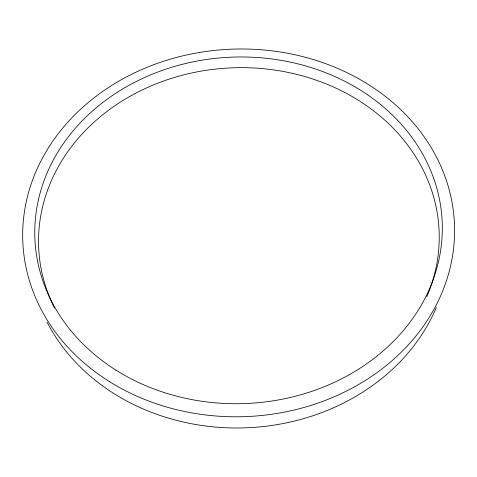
<?xml version="1.0" encoding="UTF-8"?>
<svg xmlns="http://www.w3.org/2000/svg" width="477" height="477" viewBox="0 0 477 477"><rect width="100%" height="100%" fill="white"/><g stroke="black" fill="none" stroke-linecap="round" stroke-linejoin="round"><path stroke-width="0.72" d="M436.366 307.438A209.993 180.592 -2.2 0 1 245.959 427.815A209.993 180.592 -2.2 0 1 47.074 322.13M54.515 308.225A200.388 171.487 -2.2 0 1 234.07 67.77A200.388 171.487 -2.2 0 1 426.796 296.748M109.799 381.827A215.998 183.848 -2.2 0 0 453.15 251.838A215.998 183.848 -2.2 0 0 152.956 64.997A215.998 183.848 -2.2 0 0 109.799 381.827M115.816 370.051A203.822 173.33 -2.2 0 0 440.79 249.417A203.822 173.33 -2.2 0 0 159.014 71.574A203.822 173.33 -2.2 0 0 115.816 370.051"/></g></svg>
